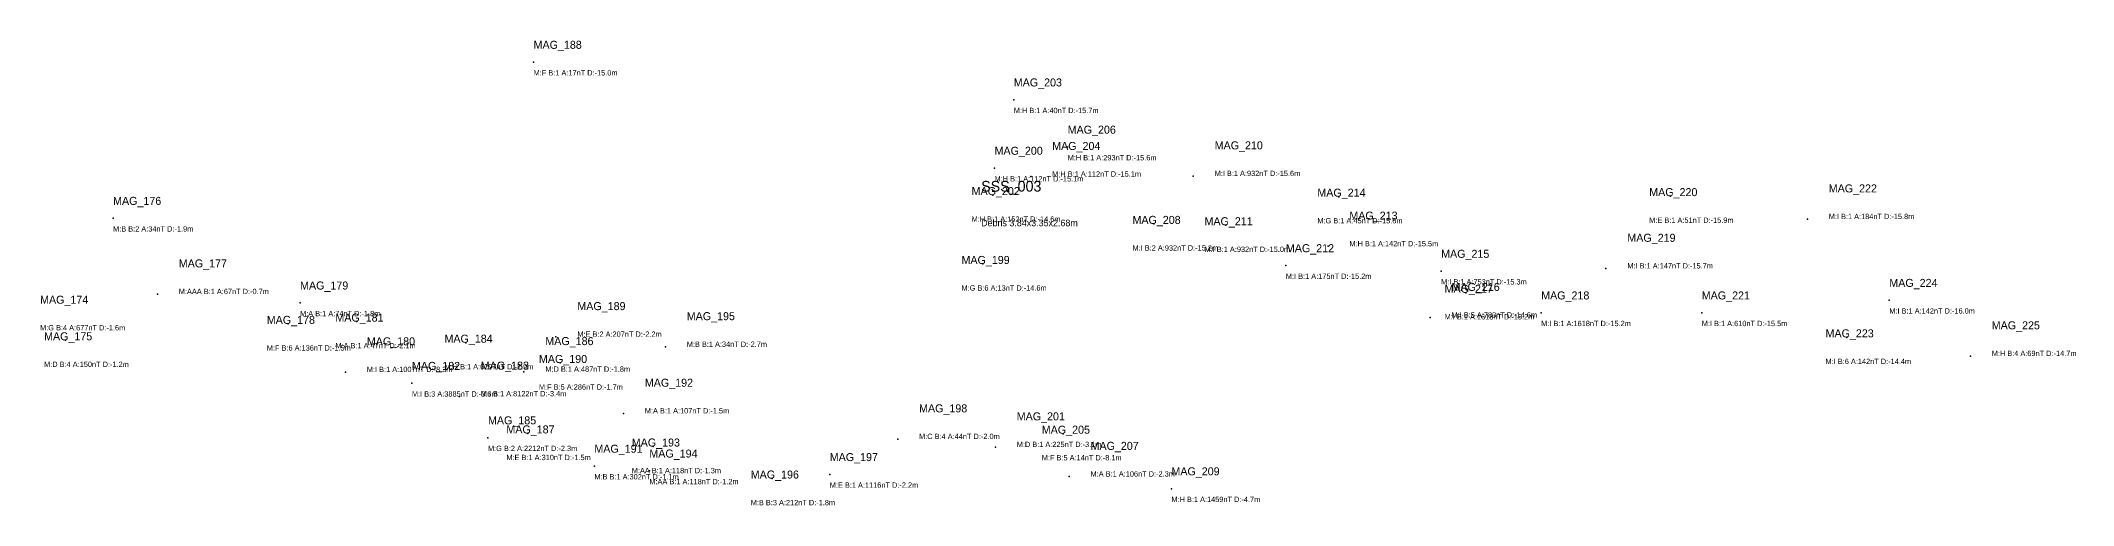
# Model space of a CAD drawing. Extents: x 536269 to 537717, y 710316 to 710987.
# Drawn here: x 536955 to 537717, y 710316 to 710490 of the extents above; entities that cross this region are included whole.
import ezdxf

# ---------------------------------------------------------------- set-up
doc = ezdxf.new("R2010")
doc.units = 0
for name, color, linetype in [('DEBRIS', 30, 'CONTINUOUS'), ('JETTY_QUAY', 2, 'CONTINUOUS'), ('SSS_TARGETS', 160, 'CONTINUOUS'), ('STEEL_PILLARS', 4, 'CONTINUOUS')]:
    doc.layers.add(name, color=color, linetype=linetype)

msp = doc.modelspace()

# ---------------------------------------------------------------- linework, layer by layer
at = {"layer": 'DEBRIS'}
for p in [(537139.913, 710482.125), (537319.913, 710468.025), (537340.113, 710450.325), (537312.713, 710442.425), (537326.313, 710439.225), (537387.222, 710439.453), (537312.113, 710432.325), (537441.713, 710431.725), (537566.113, 710431.925), (536982.279, 710423.652), (537372.413, 710421.525), (537399.413, 710421.025), (537437.713, 710413.125), (537308.313, 710406.525), (537421.913, 710405.925), (536998.913, 710395.225), (537052.375, 710391.936), (537047.894, 710384.063), (537073.613, 710384.925), (536964.413, 710377.925), (537189.331, 710375.458), (537136.313, 710366.125), (537173.613, 710350.525), (537276.413, 710340.925), (537338.413, 710342.925), (537184.713, 710338.125), (537313.013, 710337.925), (537162.696, 710330.798), (537183.307, 710328.989), (537229.313, 710326.125), (537340.693, 710326.864)]:
    msp.add_point(p, dxfattribs=at)
at = {"layer": 'JETTY_QUAY'}
for p in [(537617.413, 710423.325), (537480.113, 710403.825), (537541.913, 710404.825), (537489.413, 710395.725), (537476.013, 710386.425), (537517.613, 710388.225), (537577.813, 710388.225), (537648.113, 710392.925), (537632.213, 710379.025), (537678.513, 710372.025), (537069.413, 710366.025), (537094.313, 710361.825), (537112.113, 710356.925), (537250.932, 710327.676), (537379.013, 710322.325)]:
    msp.add_point(p, dxfattribs=at)
at = {"layer": 'SSS_TARGETS'}
msp.add_point((537317.68, 710433.64), dxfattribs=at)
at = {"layer": 'STEEL_PILLARS'}
for p in [(537148.313, 710379.225), (537114.513, 710377.025), (537149.913, 710369.425), (537122.813, 710341.425), (537137.713, 710343.025)]:
    msp.add_point(p, dxfattribs=at)

# ---------------------------------------------------------------- texts
at = {"layer": 'DEBRIS'}
for s, height, p in [('MAG_188', 3, (537139.913, 710487.125)), ('M:F B:1 A:17nT D:-15.0m', 2, (537139.913, 710477.125)), ('MAG_203', 3, (537319.913, 710473.025)), ('M:H B:1 A:40nT D:-15.7m', 2, (537319.913, 710463.025)), ('MAG_206', 3, (537340.113, 710455.325)), ('MAG_200', 3, (537312.713, 710447.425)), ('MAG_204', 3, (537334.313, 710449.225)), ('M:H B:1 A:293nT D:-15.6m', 2, (537340.113, 710445.325)), ('MAG_210', 3, (537395.222, 710449.453)), ('M:H B:1 A:112nT D:-15.1m', 2, (537312.713, 710437.425)), ('M:H B:1 A:112nT D:-15.1m', 2, (537334.313, 710439.225)), ('M:I B:1 A:932nT D:-15.6m', 2, (537395.222, 710439.453)), ('MAG_176', 3, (536982.279, 710428.652)), ('MAG_202', 3, (537304.113, 710432.325)), ('MAG_214', 3, (537433.713, 710431.725)), ('MAG_220', 3, (537558.113, 710431.925)), ('M:H B:1 A:152nT D:-14.6m', 2, (537304.113, 710422.325)), ('MAG_208', 3, (537364.413, 710421.525)), ('MAG_211', 3, (537391.413, 710421.025)), ('MAG_213', 3, (537445.713, 710423.125)), ('M:E B:1 A:51nT D:-15.9m', 2, (537558.113, 710421.925)), ('M:B B:2 A:34nT D:-1.9m', 2, (536982.279, 710418.652)), ('M:G B:1 A:45nT D:-15.6m', 2, (537433.713, 710421.725)), ('MAG_199', 3, (537300.313, 710406.525)), ('M:I B:2 A:932nT D:-15.2m', 2, (537364.413, 710411.525)), ('M:I B:1 A:932nT D:-15.0m', 2, (537391.413, 710411.025)), ('MAG_212', 3, (537421.913, 710410.925)), ('M:H B:1 A:142nT D:-15.5m', 2, (537445.713, 710413.125)), ('MAG_177', 3, (537006.913, 710405.225)), ('M:I B:1 A:175nT D:-15.2m', 2, (537421.913, 710400.925)), ('MAG_174', 3, (536954.913, 710391.625)), ('M:AAA B:1 A:67nT D:-0.7m', 2, (537006.913, 710395.225)), ('MAG_179', 3, (537052.375, 710396.936)), ('M:G B:6 A:13nT D:-14.6m', 2, (537300.313, 710396.525)), ('MAG_178', 3, (537039.894, 710384.063)), ('M:A B:1 A:74nT D:-1.8m', 2, (537052.375, 710386.936)), ('MAG_181', 3, (537065.613, 710384.925)), ('MAG_195', 3, (537197.331, 710385.458)), ('M:G B:4 A:677nT D:-1.6m', 2, (536954.913, 710381.625)), ('MAG_175', 3, (536956.413, 710377.925)), ('MAG_186', 3, (537144.313, 710376.125)), ('M:F B:6 A:136nT D:-1.5m', 2, (537039.894, 710374.063)), ('M:A B:1 A:47nT D:-2.1m', 2, (537065.613, 710374.925)), ('M:B B:1 A:34nT D:-2.7m', 2, (537197.331, 710375.458)), ('M:D B:4 A:150nT D:-1.2m', 2, (536956.413, 710367.925)), ('M:D B:1 A:487nT D:-1.8m', 2, (537144.313, 710366.125)), ('MAG_192', 3, (537181.613, 710360.525)), ('M:A B:1 A:107nT D:-1.5m', 2, (537181.613, 710350.525)), ('MAG_198', 3, (537284.413, 710350.925)), ('MAG_201', 3, (537321.013, 710347.925)), ('MAG_193', 3, (537176.713, 710338.125)), ('M:C B:4 A:44nT D:-2.0m', 2, (537284.413, 710340.925)), ('M:D B:1 A:225nT D:-3.1m', 2, (537321.013, 710337.925)), ('MAG_205', 3, (537330.413, 710342.925)), ('MAG_191', 3, (537162.696, 710335.798)), ('MAG_194', 3, (537183.307, 710333.989)), ('M:F B:5 A:14nT D:-8.1m', 2, (537330.413, 710332.925)), ('MAG_207', 3, (537348.693, 710336.864)), ('M:B B:1 A:302nT D:-1.1m', 2, (537162.696, 710325.798)), ('M:AA B:1 A:118nT D:-1.3m', 2, (537176.713, 710328.125)), ('M:AA B:1 A:118nT D:-1.2m', 2, (537183.307, 710323.989)), ('MAG_196', 3, (537221.313, 710326.125)), ('M:A B:1 A:106nT D:-2.3m', 2, (537348.693, 710326.864)), ('M:B B:3 A:212nT D:-1.8m', 2, (537221.313, 710316.125))]:
    msp.add_text(s, height=height, dxfattribs=at).set_placement(p)
at = {"layer": 'JETTY_QUAY'}
for s, height, p in [('MAG_222', 3, (537625.413, 710433.325)), ('M:I B:1 A:184nT D:-15.8m', 2, (537625.413, 710423.325)), ('MAG_219', 3, (537549.913, 710414.825)), ('MAG_215', 3, (537480.113, 710408.825)), ('M:I B:1 A:147nT D:-15.7m', 2, (537549.913, 710404.825)), ('MAG_224', 3, (537648.113, 710397.925)), ('M:I B:1 A:753nT D:-15.3m', 2, (537480.113, 710398.825)), ('MAG_217', 3, (537481.413, 710395.725)), ('MAG_216', 3, (537484.013, 710396.425)), ('MAG_218', 3, (537517.613, 710393.225)), ('MAG_221', 3, (537577.813, 710393.225)), ('M:I B:1 A:1618nT D:-15.2m', 2, (537481.413, 710385.725)), ('M:I B:5 A:783nT D:-14.6m', 2, (537484.013, 710386.425)), ('M:I B:1 A:142nT D:-16.0m', 2, (537648.113, 710387.925)), ('MAG_180', 3, (537077.413, 710376.025)), ('M:I B:1 A:1618nT D:-15.2m', 2, (537517.613, 710383.225)), ('M:I B:1 A:610nT D:-15.5m', 2, (537577.813, 710383.225)), ('MAG_223', 3, (537624.213, 710379.025)), ('MAG_225', 3, (537686.513, 710382.025)), ('M:I B:6 A:142nT D:-14.4m', 2, (537624.213, 710369.025)), ('M:H B:4 A:69nT D:-14.7m', 2, (537686.513, 710372.025)), ('M:I B:1 A:1007nT D:-8.3m', 2, (537077.413, 710366.025)), ('MAG_182', 3, (537094.313, 710366.825)), ('MAG_183', 3, (537120.113, 710366.925)), ('M:I B:3 A:3885nT D:-3.6m', 2, (537094.313, 710356.825)), ('M:I B:1 A:8122nT D:-3.4m', 2, (537120.113, 710356.925)), ('MAG_197', 3, (537250.932, 710332.676)), ('M:E B:1 A:1116nT D:-2.2m', 2, (537250.932, 710322.676)), ('MAG_209', 3, (537379.013, 710327.325)), ('M:H B:1 A:1459nT D:-4.7m', 2, (537379.013, 710317.325))]:
    msp.add_text(s, height=height, dxfattribs=at).set_placement(p)
at = {"layer": 'SSS_TARGETS'}
for s, height, p in [('SSS_003', 4, (537307.68, 710433.64)), ('Debris 3.84x3.35x2.68m', 2.5, (537307.68, 710420.64))]:
    msp.add_text(s, height=height, dxfattribs=at).set_placement(p)
at = {"layer": 'STEEL_PILLARS'}
for s, height, p in [('MAG_189', 3, (537156.313, 710389.225)), ('MAG_184', 3, (537106.513, 710377.025)), ('M:E B:2 A:207nT D:-2.2m', 2, (537156.313, 710379.225)), ('MAG_190', 3, (537141.913, 710369.425)), ('M:H B:1 A:6297nT D:-2.9m', 2, (537106.513, 710367.025)), ('M:F B:5 A:286nT D:-1.7m', 2, (537141.913, 710359.425)), ('MAG_185', 3, (537122.813, 710346.425)), ('MAG_187', 3, (537129.713, 710343.025)), ('M:G B:2 A:2212nT D:-2.3m', 2, (537122.813, 710336.425)), ('M:E B:1 A:310nT D:-1.5m', 2, (537129.713, 710333.025))]:
    msp.add_text(s, height=height, dxfattribs=at).set_placement(p)

doc.saveas('drawing.dxf')
